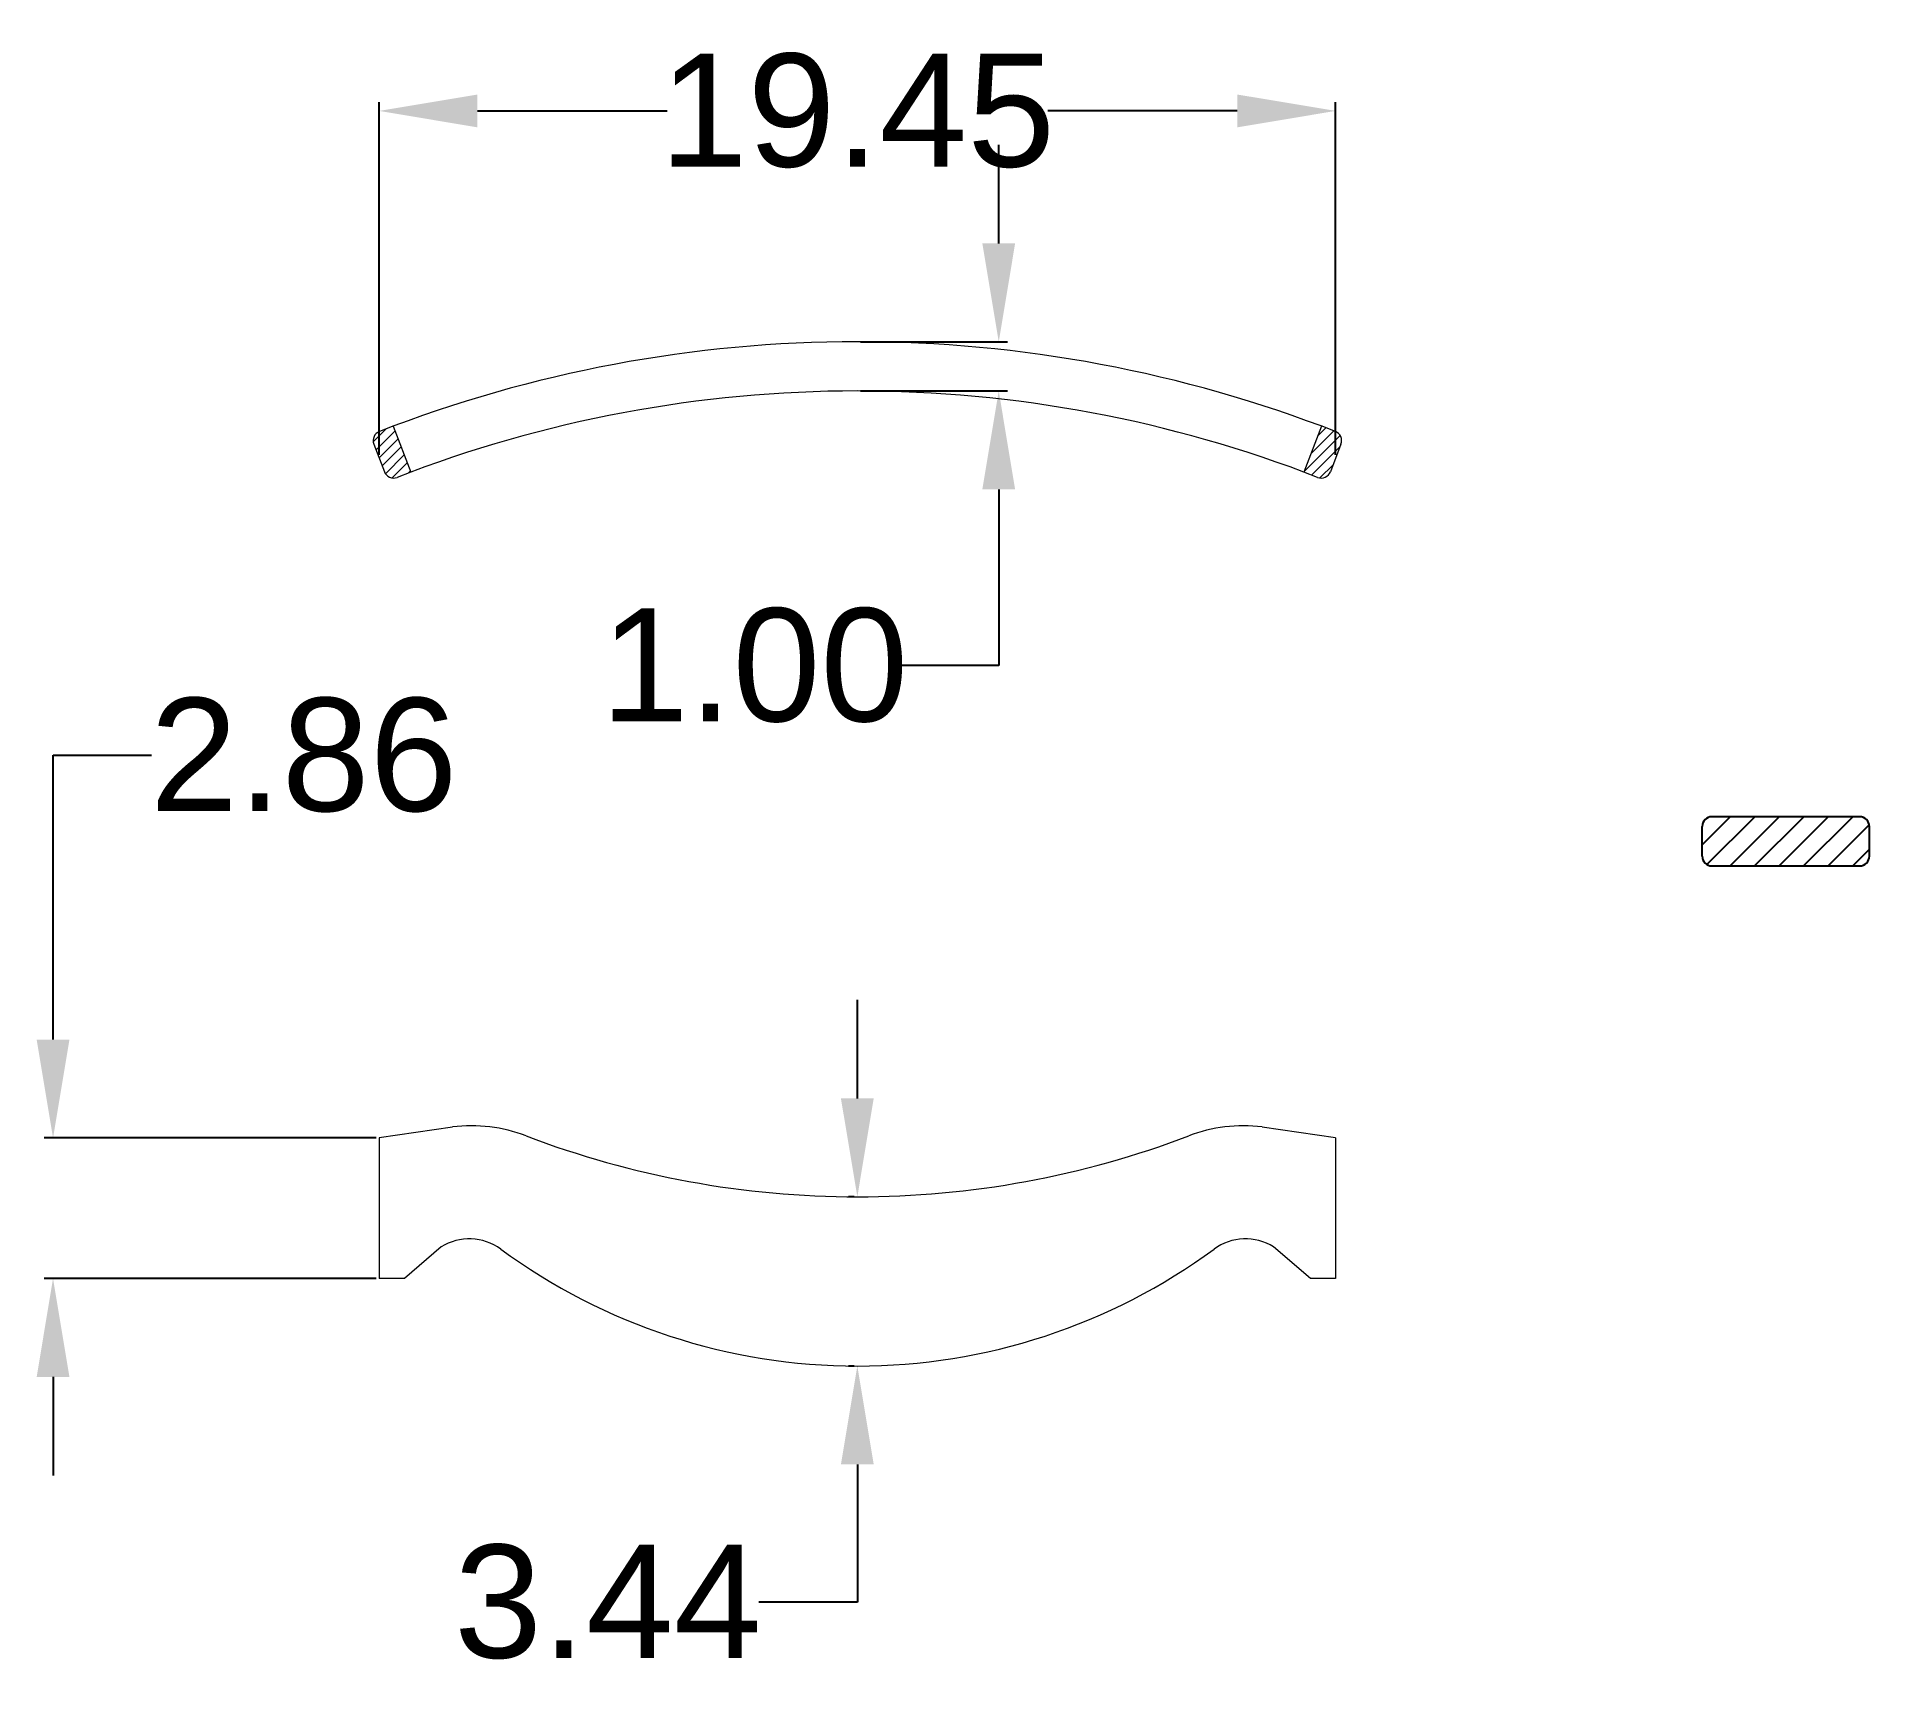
# Model space of a CAD drawing. Header units: millimetres. Extents: x 2820.7 to 2858, y 1544.9 to 1578.2.
import ezdxf

# ---------------------------------------------------------------- set-up
doc = ezdxf.new("R2010")
doc.units = ezdxf.units.MM
doc.styles.get("Standard").update_dxf_attribs({"font": 'arial.ttf'})
doc.dimstyles.new('Standard$0', dxfattribs={"dimtxt": 2.3, "dimasz": 2, "dimexe": 1, "dimexo": 1, "dimgap": 1, "dimtad": 0, "dimtih": 1, "dimtoh": 1, "dimdec": 1, "dimzin": 0, "dimdsep": 46, "dimtxsty": 'Standard', "dimcen": 0, "dimclrd": 4, "dimclre": 4, "dimclrt": 4, "dimadec": 1, "dimazin": 0, "dimtfac": 1, "dimtdec": 1, "dimtofl": 0, "dimtmove": 0, "dimatfit": 0, "dimfxl": 1, "dimtolj": 1, "dimtzin": 0, "dimarcsym": 0})
pattern_1 = [(45, (1460.90893, 1187.55437), (-0.112253202, 0.112253202), [])]

# ---------------------------------------------------------------- blocks, each defined once
blk = doc.blocks.new('*D6')
at = {"color": 0, "lineweight": -2, "transparency": 16777216}
for p, q in [((2821.048, 1557.818), (2821.048, 1563.596)), ((2821.048, 1563.596), (2823.048, 1563.596)), ((2827.615, 1555.818), (2820.868, 1555.818)), ((2827.615, 1552.961), (2820.868, 1552.961)), ((2821.048, 1550.961), (2821.048, 1548.961))]:
    blk.add_line(p, q, dxfattribs=at)
at = {"color": 0, "transparency": 16777216}
for points in [[(2820.715, 1557.818), (2821.382, 1557.818), (2821.048, 1555.818)], [(2820.715, 1550.961), (2821.382, 1550.961), (2821.048, 1552.961)]]:
    blk.add_solid(points, dxfattribs=at)
at = {"layer": 'Defpoints', "color": 0, "transparency": 16777216}
for p in [(2821.048, 1555.818), (2827.677, 1555.818), (2827.677, 1552.961)]:
    blk.add_point(p, dxfattribs=at)
at = {"color": 0, "lineweight": 9, "transparency": 16777216, "insert": (2826.144, 1563.596), "char_height": 2.3, "attachment_point": 5}
blk.add_mtext('\\A1;2.86', dxfattribs=at)
blk = doc.blocks.new('*D8')
at = {"color": 0, "lineweight": -2, "transparency": 16777216}
for p, q in [((2837.401, 1556.623), (2837.401, 1558.623)), ((2837.339, 1554.623), (2837.221, 1554.623)), ((2837.339, 1551.183), (2837.221, 1551.183)), ((2837.401, 1549.183), (2837.401, 1546.386)), ((2837.401, 1546.386), (2835.401, 1546.386))]:
    blk.add_line(p, q, dxfattribs=at)
at = {"color": 0, "transparency": 16777216}
for points in [[(2837.067, 1556.623), (2837.734, 1556.623), (2837.401, 1554.623)], [(2837.067, 1549.183), (2837.734, 1549.183), (2837.401, 1551.183)]]:
    blk.add_solid(points, dxfattribs=at)
at = {"layer": 'Defpoints', "color": 0, "transparency": 16777216}
for p in [(2837.402, 1554.623), (2837.401, 1551.183), (2837.402, 1551.183)]:
    blk.add_point(p, dxfattribs=at)
at = {"color": 0, "lineweight": 9, "transparency": 16777216, "insert": (2832.329, 1546.386), "char_height": 2.3, "attachment_point": 5}
blk.add_mtext('\\A1;3.44', dxfattribs=at)
blk = doc.blocks.new('*D7')
at = {"color": 0, "lineweight": -2, "transparency": 16777216}
for p, q in [((2827.677, 1569.702), (2827.677, 1576.872)), ((2829.677, 1576.692), (2833.531, 1576.692)), ((2845.126, 1576.692), (2841.273, 1576.692)), ((2847.126, 1569.702), (2847.126, 1576.872))]:
    blk.add_line(p, q, dxfattribs=at)
at = {"color": 0, "transparency": 16777216}
for points in [[(2829.677, 1577.025), (2829.677, 1576.358), (2827.677, 1576.692)], [(2845.126, 1577.025), (2845.126, 1576.358), (2847.126, 1576.692)]]:
    blk.add_solid(points, dxfattribs=at)
at = {"layer": 'Defpoints', "color": 0, "transparency": 16777216}
for p in [(2847.126, 1576.692), (2827.677, 1569.639), (2847.126, 1569.639)]:
    blk.add_point(p, dxfattribs=at)
at = {"color": 0, "lineweight": 9, "transparency": 16777216, "insert": (2837.402, 1576.692), "char_height": 2.3, "attachment_point": 5}
blk.add_mtext('\\A1;19.45', dxfattribs=at)
blk = doc.blocks.new('*D9')
at = {"color": 0, "lineweight": -2, "transparency": 16777216}
for p, q in [((2840.276, 1574), (2840.276, 1576)), ((2837.464, 1572), (2840.456, 1572)), ((2837.464, 1571), (2840.456, 1571)), ((2840.276, 1569), (2840.276, 1565.419)), ((2840.276, 1565.419), (2838.276, 1565.419))]:
    blk.add_line(p, q, dxfattribs=at)
at = {"color": 0, "transparency": 16777216}
for points in [[(2839.942, 1574), (2840.609, 1574), (2840.276, 1572)], [(2839.942, 1569), (2840.609, 1569), (2840.276, 1571)]]:
    blk.add_solid(points, dxfattribs=at)
at = {"layer": 'Defpoints', "color": 0, "transparency": 16777216}
for p in [(2837.402, 1572), (2837.402, 1571), (2840.276, 1571)]:
    blk.add_point(p, dxfattribs=at)
at = {"color": 0, "lineweight": 9, "transparency": 16777216, "insert": (2835.311, 1565.419), "char_height": 2.3, "attachment_point": 5}
blk.add_mtext('\\A1;1.00', dxfattribs=at)

msp = doc.modelspace()

# ---------------------------------------------------------------- hatches: boundary and pattern name
at = {"lineweight": 9}
h = msp.add_hatch(dxfattribs=at)
h.set_pattern_fill('ANSI31', color=1, scale=0.05, style=0)
h.set_pattern_definition(pattern_1)
h.paths.add_polyline_path([(2827.57, 1569.919, -0.412838), (2827.684, 1570.177, -0.002806), (2827.965, 1570.285), (2828.323, 1569.351, 0.002896), (2828.044, 1569.244, -0.415622), (2827.785, 1569.359)])
h = msp.add_hatch(dxfattribs=at)
h.set_pattern_fill('ANSI31', color=1, scale=0.05, style=0)
h.set_pattern_definition(pattern_1)
h.paths.add_polyline_path([(2847.233, 1569.919, 0.412838), (2847.119, 1570.177, 0.002806), (2846.838, 1570.285), (2846.48, 1569.351, -0.002896), (2846.759, 1569.244, 0.415622), (2847.019, 1569.359)])
h = msp.add_hatch()
h.set_pattern_fill('ANSI31', color=6, scale=0.111)
h.set_pattern_definition([(45, (1584.1904, 501.7163), (-0.24920211, 0.24920211), [])])
h.paths.add_polyline_path([(2857.977, 1562.148, 0.414214), (2857.777, 1562.348), (2854.777, 1562.348, 0.414214), (2854.577, 1562.148), (2854.577, 1561.548, 0.414214), (2854.777, 1561.348), (2857.777, 1561.348, 0.414214), (2857.977, 1561.548)])

# ---------------------------------------------------------------- linework, layer by layer
at = {"color": 0, "lineweight": 9}
for p, q in [((2827.965, 1570.285), (2828.323, 1569.351)), ((2846.838, 1570.285), (2846.48, 1569.351)), ((2827.57, 1569.919), (2827.785, 1569.359)), ((2847.233, 1569.919), (2847.019, 1569.359)), ((2829.169, 1556.041), (2827.677, 1555.818)), ((2827.677, 1555.818), (2827.677, 1552.961)), ((2847.126, 1555.818), (2845.634, 1556.041)), ((2847.126, 1555.818), (2847.126, 1552.961)), ((2828.94, 1553.605), (2828.191, 1552.961)), ((2846.612, 1552.961), (2845.863, 1553.605)), ((2828.191, 1552.961), (2827.677, 1552.961)), ((2847.126, 1552.961), (2846.612, 1552.961))]:
    msp.add_line(p, q, dxfattribs=at)
for p, q in [((2854.577, 1561.548), (2854.577, 1562.148)), ((2857.777, 1562.348), (2854.777, 1562.348)), ((2857.977, 1561.548), (2857.977, 1562.148)), ((2854.777, 1561.348), (2857.777, 1561.348))]:
    msp.add_line(p, q)
for centre, radius, start, end in [((2837.402, 1545.188), 26.812, 90, 111.2494), ((2837.402, 1545.188), 26.812, 68.7506, 90), ((2837.402, 1545.188), 25.812, 90, 111.2556), ((2837.402, 1545.188), 25.812, 68.7444, 90), ((2827.757, 1569.991), 0.2, 111.2494, 200.9803), ((2847.047, 1569.991), 0.2, 339.0197, 68.7506), ((2827.972, 1569.431), 0.2, 200.9803, 291.2556), ((2846.832, 1569.431), 0.2, 248.7444, 339.0197), ((2829.557, 1552.953), 3.113, 69.1568, 97.1567), ((2845.246, 1552.953), 3.113, 82.8433, 110.8432), ((2837.402, 1573.557), 18.935, 249.1568, 270), ((2837.402, 1573.557), 18.935, 270, 290.8432), ((2829.511, 1552.688), 1.08, 53.7128, 121.9329), ((2837.402, 1563.435), 12.252, 233.7128, 270), ((2837.402, 1563.435), 12.252, 270, 306.2872), ((2845.292, 1552.688), 1.08, 58.0671, 126.2872)]:
    msp.add_arc(centre, radius, start, end, dxfattribs=at)
for centre, start, end in [((2854.777, 1562.148), 90, 180), ((2857.777, 1562.148), 0, 90), ((2854.777, 1561.548), 180, 270), ((2857.777, 1561.548), 270, 0)]:
    msp.add_arc(centre, 0.2, start, end)

# ---------------------------------------------------------------- dimensions: what is measured, and where the dimension line sits
at = {"color": 3, "lineweight": 9}
dim = msp.add_linear_dim(base=(2847.126, 1576.692), p1=(2827.677, 1569.639), p2=(2847.126, 1569.639), dimstyle='Standard$0', override={"dimexe": 0.18, "dimexo": 0.0625, "dimgap": 0.09, "dimdec": 2, "dimcen": 0.09, "dimclrd": 0, "dimclre": 0, "dimclrt": 0, "dimtdec": 2, "dimatfit": 3, "dimfxl": 1.25}, dxfattribs=at)
dim.commit()
dim.dimension.update_dxf_attribs({"geometry": '*D7', "text_midpoint": (2837.402, 1576.692)})
for base, p1, p2, picture, middle in [((2840.276, 1571), (2837.402, 1572), (2837.402, 1571), '*D9', (2835.311, 1565.419)), ((2821.048, 1555.818), (2827.677, 1552.961), (2827.677, 1555.818), '*D6', (2826.144, 1563.596)), ((2837.401, 1551.183), (2837.402, 1554.623), (2837.402, 1551.183), '*D8', (2832.329, 1546.386))]:
    dim = msp.add_linear_dim(base=base, p1=p1, p2=p2, angle=90, dimstyle='Standard$0', override={"dimexe": 0.18, "dimexo": 0.0625, "dimgap": 0.09, "dimdec": 2, "dimcen": 0.09, "dimclrd": 0, "dimclre": 0, "dimclrt": 0, "dimtdec": 2, "dimatfit": 3, "dimfxl": 1.25}, dxfattribs=at)
    dim.commit()
    dim.dimension.update_dxf_attribs({"geometry": picture, "text_midpoint": middle, "dimtype": 160})

doc.saveas('drawing.dxf')
